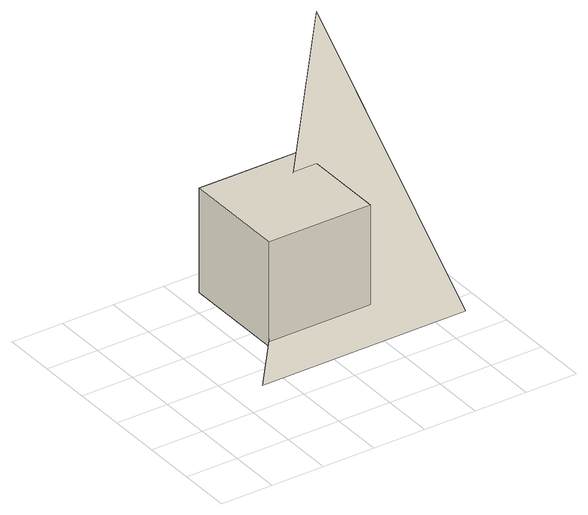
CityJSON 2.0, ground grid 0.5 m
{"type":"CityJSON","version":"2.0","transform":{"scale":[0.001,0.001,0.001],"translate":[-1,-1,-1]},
"CityObjects":{
"building1":{"type":"Building","geometry":[{"type":"Solid","lod":"1","boundaries":[[[[0,1,2,3]],[[4,5,6,7]],[[2,4,7,3]],[[1,5,4,2]],[[0,6,5,1]],[[3,7,6,0]],[[8,9,10]],[[11,8,10]],[[11,9,8]],[[9,11,10]]]]}]}
},
"vertices":[
[1000,2000,1000],[2000,2000,1000],[2000,1000,1000],[1000,1000,1000],[2000,1000,2000],[2000,2000,2000],[1000,2000,2000],[1000,1000,2000],[2800,800,800],[2500,2500,800],[800,800,800],[2500,2500,2900]
]}
